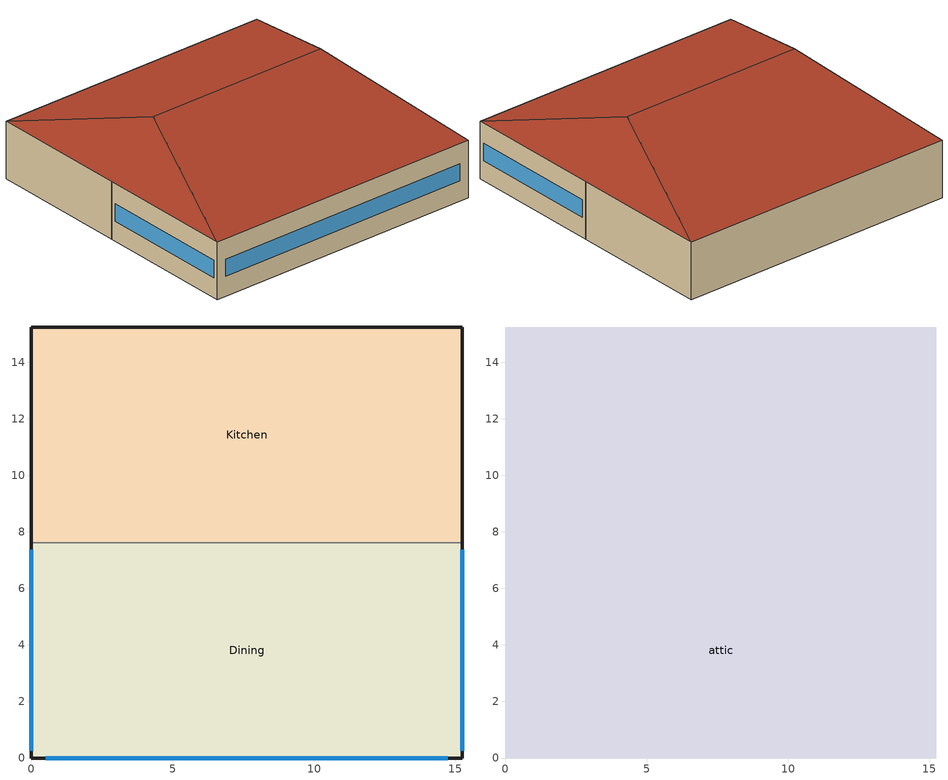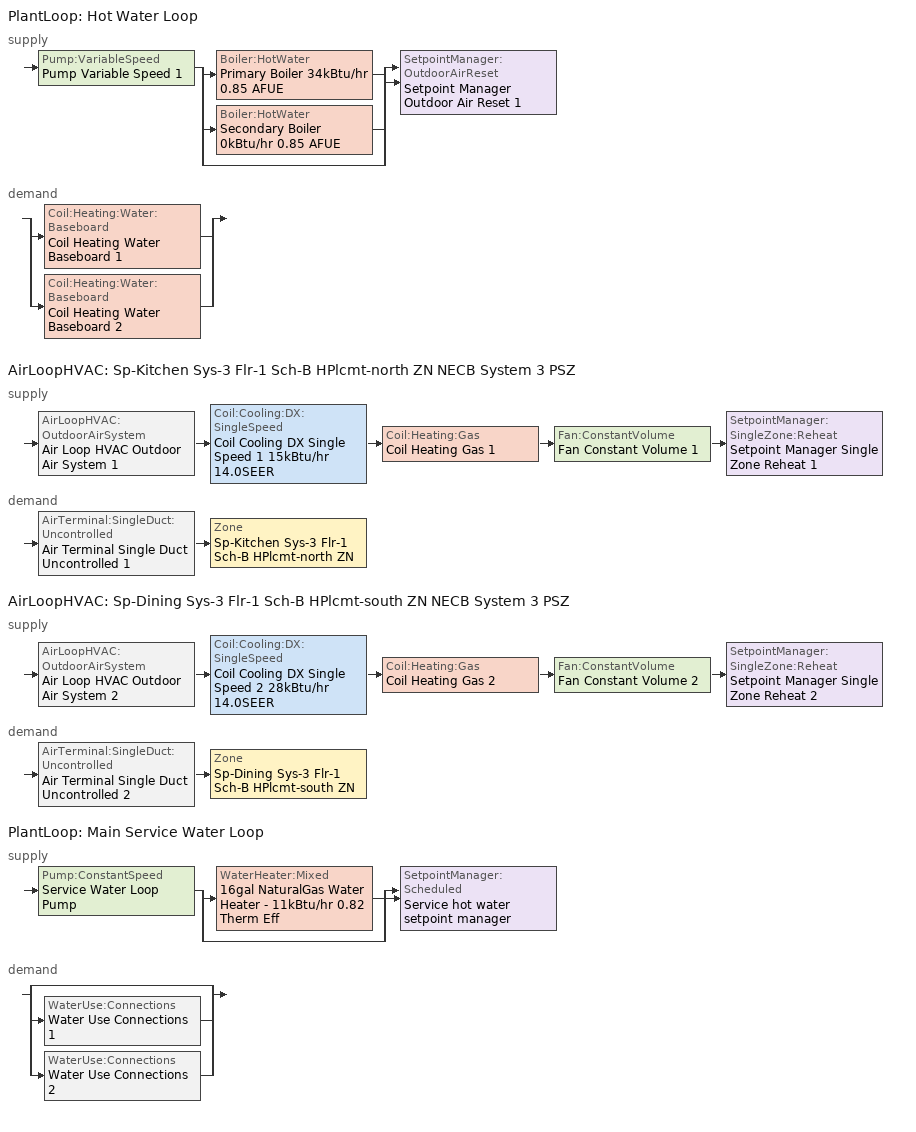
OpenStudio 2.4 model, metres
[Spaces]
Dining
 floor ground: 15.24,7.62 15.24,0 0,0 0,7.62 z0
 wall outside: 0,7.62 0,0 15.24,0 15.24,7.62 z0:3.05
 wall to Kitchen: 15.24,7.62 0,7.62 z0:3.05
 window: 0.51,0 14.73,0 / 0,7.37 0,0.25 / 15.24,0.25 15.24,7.37 z1.07:1.98
Kitchen
 floor ground: 15.24,15.24 15.24,7.62 0,7.62 0,15.24 z0
 wall outside: 15.24,7.62 15.24,15.24 0,15.24 0,7.62 z0:3.05
attic
 floor to Dining: 15.24,7.62 15.24,0 0,0 0,7.62 z3.05
 floor to Kitchen: 15.24,15.24 15.24,7.62 0,7.62 0,15.24 z3.05
 roof outside: 12.7,7.62,5.59 15.24,15.24,3.05 0,15.24,3.05 2.54,7.62,5.59; 12.7,7.62,5.59 15.24,0,3.05 15.24,15.24,3.05; 2.54,7.62,5.59 0,15.24,3.05 0,0,3.05; 2.54,7.62,5.59 0,0,3.05 15.24,0,3.05 12.7,7.62,5.59
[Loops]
PlantLoop 'Hot Water Loop'
 supply: Pump:VariableSpeed 'Pump Variable Speed 1' > split
  | Boiler:HotWater 'Primary Boiler 34kBtu/hr 0.85 AFUE'
  | Boiler:HotWater 'Secondary Boiler 0kBtu/hr 0.85 AFUE'
  | bypass
  join > SetpointManager:OutdoorAirReset 'Setpoint Manager Outdoor Air Reset 1'
 demand: split
  | Coil:Heating:Water:Baseboard 'Coil Heating Water Baseboard 1'
  | Coil:Heating:Water:Baseboard 'Coil Heating Water Baseboard 2'
AirLoopHVAC 'Sp-Kitchen Sys-3 Flr-1 Sch-B HPlcmt-north ZN NECB System 3 PSZ'
 supply: AirLoopHVAC:OutdoorAirSystem 'Air Loop HVAC Outdoor Air System 1' > Coil:Cooling:DX:SingleSpeed 'Coil Cooling DX Single Speed 1 15kBtu/hr 14.0SEER' > Coil:Heating:Gas 'Coil Heating Gas 1' > Fan:ConstantVolume 'Fan Constant Volume 1' > SetpointManager:SingleZone:Reheat 'Setpoint Manager Single Zone Reheat 1'
 demand: AirTerminal:SingleDuct:Uncontrolled 'Air Terminal Single Duct Uncontrolled 1' > Zone 'Sp-Kitchen Sys-3 Flr-1 Sch-B HPlcmt-north ZN'
AirLoopHVAC 'Sp-Dining Sys-3 Flr-1 Sch-B HPlcmt-south ZN NECB System 3 PSZ'
 supply: AirLoopHVAC:OutdoorAirSystem 'Air Loop HVAC Outdoor Air System 2' > Coil:Cooling:DX:SingleSpeed 'Coil Cooling DX Single Speed 2 28kBtu/hr 14.0SEER' > Coil:Heating:Gas 'Coil Heating Gas 2' > Fan:ConstantVolume 'Fan Constant Volume 2' > SetpointManager:SingleZone:Reheat 'Setpoint Manager Single Zone Reheat 2'
 demand: AirTerminal:SingleDuct:Uncontrolled 'Air Terminal Single Duct Uncontrolled 2' > Zone 'Sp-Dining Sys-3 Flr-1 Sch-B HPlcmt-south ZN'
PlantLoop 'Main Service Water Loop'
 supply: Pump:ConstantSpeed 'Service Water Loop Pump' > split
  | WaterHeater:Mixed '16gal NaturalGas Water Heater - 11kBtu/hr 0.82 Therm Eff'
  | bypass
  join > SetpointManager:Scheduled 'Service hot water setpoint manager'
 demand: split
  | bypass
  | WaterUse:Connections 'Water Use Connections 1'
  | WaterUse:Connections 'Water Use Connections 2'
[Site]
Edmonton Intl AP_AB_CAN: Latitude {deg}=53.31; Longitude {deg}=-113.579; Time Zone {hr}=-7; Elevation {m}=723.3; Terrain=City
[Building]
-QuickServiceRestaurant-NECB HDD Method-CAN_AB_Edmonton.Intl.AP.711230_CWEC2016.epw created: 2018-08-13 18:25:59 +0000: North Axis {deg}=0; Default Construction Set=NECB2015 - QckSrvRest - WholeBuilding - NECB HDD Method at hdd = 5120.0; Standards Number of Stories=1; Standards Number of Above Ground Stories=1; Standards Building Type=QuickServiceRestaurant
[Site:WaterMainsTemperature]
Calculation Method=Correlation; Annual Average Outdoor Air Temperature {C}=2.68333; Maximum Difference In Monthly Average Outdoor Air Temperatures {deltaC}=28.8
[Site:GroundTemperature:BuildingSurface]
19.527, 19.502, 19.536, 19.598, 20.002, 21.64, 22.225, 22.375, 21.449, 20.121, 19.802, 19.633
[ClimateZones]
Climate Zone Institution Name 2=CEC; Climate Zone Document Name 2=California Climate Zone Descriptions; Climate Zone Document Year 2=1995
[SizingPeriod:DesignDay] Barometric Pressure {Pa}=92932; Sky Clearness=0; Rain Indicator=0; Snow Indicator=0; Day of Month=21; Daylight Saving Time Indicator=0; Humidity Indicating Type=Wetbulb; Dry-Bulb Temperature Range Modifier Type=DefaultMultipliers
Name | Maximum Dry-Bulb Temperature {C} | Daily Dry-Bulb Temperature Range {deltaC} | Humidity Indicating Conditions at Maximum Dry-Bulb | Wind Speed {m/s} | Wind Direction {deg} | Month | Day Type | Solar Model Indicator | ASHRAE Taub | ASHRAE Taud
Edmonton Intl AP Ann Htg 99.6% Condns DB | -32.6 | 0 | -32.6 | 2.1 | 180 | 1 | WinterDesignDay | ASHRAEClearSky
Edmonton Intl AP Ann Clg .4% Condns DB=>MWB | 27.8 | 12.5 | 17.9 | 3.8 | 150 | 7 | SummerDesignDay | ASHRAETau | 0.353 | 2.421
[Material:NoMass] Thermal Absorptance=0.9; Solar Absorptance=0.7
Name | Roughness | Thermal Resistance {m2-K/W} | Visible Absorptance
CP02 CARPET PAD | VeryRough | 0.21648 | 0.8
Typical Insulation R-13.06 1 | Smooth | 5.91238 | 0.7
Typical Carpet Pad 1 | Smooth | 0.21648 | 0.8
Typical Insulation R-10.11 1 | Smooth | 4.49096 | 0.7
Typical Insulation R-19.63 1 | Smooth | 6.17282 | 0.7
Typical Carpet Pad 2 | Smooth | 1.25503 | 0.8
Typical Carpet Pad 3 | Smooth | 3.45515 | 0.8
Typical Insulation R-0.58 1 | Smooth | 0.454528 | 0.7
Typical Insulation R-1.15 1 | Smooth | 0.454545 | 0.7
[Material]
Name | Roughness | Thickness {m} | Conductivity {W/m-K} | Density {kg/m3} | Specific Heat {J/kg-K} | Thermal Absorptance | Solar Absorptance | Visible Absorptance
100mm Normalweight concrete floor | MediumSmooth | 0.1016 | 2.31 | 2322 | 832
G01 13mm gypsum board | Smooth | 0.0127 | 0.16 | 800 | 1090 | 0.9 | 0.7 | 0.5
G05 25mm wood | MediumSmooth | 0.0254 | 0.15 | 608 | 1630 | 0.9 | 0.5 | 0.5
4 in. Normalweight Concrete Floor 1 | MediumRough | 0.1016 | 2.31 | 2322 | 832 | 0.9 | 0.7 | 0.7
1IN Stucco 1 | Smooth | 0.0253 | 0.6918 | 1858 | 837 | 0.9 | 0.7 | 0.92
8IN CONCRETE HW RefBldg 1 | Rough | 0.2032 | 1.311 | 2240 | 836.8 | 0.9 | 0.7 | 0.7
1/2IN Gypsum 1 | Smooth | 0.0127 | 0.16 | 784.9 | 830 | 0.9 | 0.4 | 0.4
Metal Roof Surface 1; F08 Metal surface 1 | Smooth | 0.0008 | 45.28 | 7824 | 500 | 0.9 | 0.7 | 0.7
6 in. Normalweight Concrete Floor 1; 6 in. Normalweight Concrete Floor 2 | MediumRough | 0.1524 | 2.31 | 2322 | 832 | 0.9 | 0.7 | 0.7
[Construction]
Typical Interior Floor: 100mm Normalweight concrete floor, CP02 CARPET PAD
Typical Interior Wall: G01 13mm gypsum board, G01 13mm gypsum board
Typical Interior Ceiling: CP02 CARPET PAD, 100mm Normalweight concrete floor
Typical Interior Window: Clear 3mm
Typical Interior Door; Typical Interior Partition: G05 25mm wood
Customized opaque construction Typical Insulated Exterior Mass Floor R-15.63 to conductance of 0.162: Typical Insulation R-13.06 1, 4 in. Normalweight Concrete Floor 1, Typical Carpet Pad 1
Customized opaque construction Typical Insulated Exterior Mass Wall R-12.5 to conductance of 0.21: 1IN Stucco 1, 8IN CONCRETE HW RefBldg 1, Typical Insulation R-10.11 1, 1/2IN Gypsum 1
Customized opaque construction Typical Insulated Metal Building Roof R-20.41 to conductance of 0.162: Metal Roof Surface 1, Typical Insulation R-19.63 1
Customized opaque construction Typical Insulated Carpeted 6in Slab Floor to conductance of 0.757: 6 in. Normalweight Concrete Floor 1, Typical Carpet Pad 2
Customized opaque construction Typical Insulated Carpeted 6in Slab Floor to conductance of 0.284: 6 in. Normalweight Concrete Floor 2, Typical Carpet Pad 3
Customized Fenestration: cond=0.220 tvis=0.220 tsol=0.232: Customized Fenestration:: cond=0.220 tvis=0.220 tsol=0.232
Customized opaque construction Typical Insulated Metal Door R-1.43 to conductance of 2.2: F08 Metal surface 1, Typical Insulation R-0.58 1
Customized Fenestration: cond=0.220 tvis=0.441 tsol=0.279: Customized Fenestration:: cond=0.220 tvis=0.441 tsol=0.279
Customized opaque construction Typical Overhead Door R-2.0 to conductance of 2.2: Typical Insulation R-1.15 1
Customized Fenestration: cond=0.220 tvis=0.294 tsol=0.332: Customized Fenestration:: cond=0.220 tvis=0.294 tsol=0.332
Customized Fenestration: cond=0.220 tvis=0.898 tsol=0.837: Customized Fenestration:: cond=0.220 tvis=0.898 tsol=0.837
[DefaultConstructionSet]
NECB2015 - QckSrvRest - WholeBuilding - NECB HDD Method at hdd = 5120.0: Default Exterior Surface Constructions=NECB2015 - QckSrvRest - WholeBuilding - NECB HDD Method at hdd = 5120.0; Default Interior Surface Constructions=Default Surface Constructions 2; Default Ground Contact Surface Constructions=NECB2015 - QckSrvRest - WholeBuilding - NECB HDD Method at hdd = 5120.0 1; Default Exterior SubSurface Constructions=NECB2015 - QckSrvRest - WholeBuilding - NECB HDD Method at hdd = 5120.0; Default Interior SubSurface Constructions=Default Sub Surface Constructions 2; Interior Partition Construction=Typical Interior Partition
[DefaultSurfaceConstructions]
Name | Floor Construction | Wall Construction | Roof Ceiling Construction
Default Surface Constructions 2 | Typical Interior Floor | Typical Interior Wall | Typical Interior Ceiling
NECB2015 - QckSrvRest - WholeBuilding - NECB HDD Method at hdd = 5120.0 | Customized opaque construction Typical Insulated Exterior Mass Floor R-15.63 to conductance of 0.162 | Customized opaque construction Typical Insulated Exterior Mass Wall R-12.5 to conductance of 0.21 | Customized opaque construction Typical Insulated Metal Building Roof R-20.41 to conductance of 0.162
NECB2015 - QckSrvRest - WholeBuilding - NECB HDD Method at hdd = 5120.0 1 | Customized opaque construction Typical Insulated Carpeted 6in Slab Floor to conductance of 0.757 | Customized opaque construction Typical Insulated Carpeted 6in Slab Floor to conductance of 0.284 | Customized opaque construction Typical Insulated Carpeted 6in Slab Floor to conductance of 0.284
[DefaultSubSurfaceConstructions]
Name | Fixed Window Construction | Operable Window Construction | Door Construction | Glass Door Construction | Overhead Door Construction | Skylight Construction | Tubular Daylight Dome Construction | Tubular Daylight Diffuser Construction
Default Sub Surface Constructions 2 | Typical Interior Window | Typical Interior Window | Typical Interior Door
NECB2015 - QckSrvRest - WholeBuilding - NECB HDD Method at hdd = 5120.0 | Customized Fenestration: cond=0.220 tvis=0.220 tsol=0.232 | Customized Fenestration: cond=0.220 tvis=0.220 tsol=0.232 | Customized opaque construction Typical Insulated Metal Door R-1.43 to conductance of 2.2 | Customized Fenestration: cond=0.220 tvis=0.441 tsol=0.279 | Customized opaque construction Typical Overhead Door R-2.0 to conductance of 2.2 | Customized Fenestration: cond=0.220 tvis=0.294 tsol=0.332 | Customized Fenestration: cond=0.220 tvis=0.898 tsol=0.837 | Customized Fenestration: cond=0.220 tvis=0.898 tsol=0.837
[WindowMaterial:Glazing]
Clear 3mm: Optical Data Type=SpectralAverage; Thickness {m}=0.003; Solar Transmittance at Normal Incidence=0.837; Front Side Solar Reflectance at Normal Incidence=0.075; Back Side Solar Reflectance at Normal Incidence=0.075; Visible Transmittance at Normal Incidence=0.898; Front Side Visible Reflectance at Normal Incidence=0.081; Back Side Visible Reflectance at Normal Incidence=0.081; Infrared Transmittance at Normal Incidence=0; Front Side Infrared Hemispherical Emissivity=0.84; Back Side Infrared Hemispherical Emissivity=0.84; Conductivity {W/m-K}=0.9; Dirt Correction Factor for Solar and Visible Transmittance=1; Solar Diffusing=No
[WindowMaterial:SimpleGlazingSystem] U-Factor {W/m2-K}=2.2; Solar Heat Gain Coefficient=0.6; Visible Transmittance=0.21
Customized Fenestration:: cond=0.220 tvis=0.220 tsol=0.232; Customized Fenestration:: cond=0.220 tvis=0.441 tsol=0.279; Customized Fenestration:: cond=0.220 tvis=0.294 tsol=0.332; Customized Fenestration:: cond=0.220 tvis=0.898 tsol=0.837
[Space]
Name | Space Type | Building Story | Thermal Zone | Part of Total Floor Area
Dining | Space Function Dining area - bar lounge/leisure dining | Building Story 1 | Sp-Dining Sys-3 Flr-1 Sch-B HPlcmt-south ZN | Yes
Kitchen | Space Function Food preparation area | Building Story 1 | Sp-Kitchen Sys-3 Flr-1 Sch-B HPlcmt-north ZN | Yes
attic | Space Function - undefined - | Building Story 2 | Sp-attic Sys-0 Flr-2 Sch-- undefined - HPlcmt-core ZN | No
[BuildingStory]
Name | Nominal Z Coordinate {m}
Building Story 1 | 0
Building Story 2 | 3.0488
[SpaceType] Standards Building Type=Space Function
Name | Default Schedule Set | Design Specification Outdoor Air Object | Standards Space Type
Space Function - undefined - | Space Function - undefined - Schedule Set | Space Function - undefined - Ventilation | - undefined -
Space Function Dining area - bar lounge/leisure dining | Space Function Dining area - bar lounge/leisure dining Schedule Set | Space Function Dining area - bar lounge/leisure dining Ventilation | Dining area - bar lounge/leisure dining
Space Function Food preparation area | Space Function Food preparation area Schedule Set | Space Function Food preparation area Ventilation | Food preparation area
[DesignSpecification:OutdoorAir] Outdoor Air Flow per Person {m3/s-person}=0; Outdoor Air Flow Air Changes per Hour {1/hr}=0
Name | Outdoor Air Flow per Floor Area {m3/s-m2} | Outdoor Air Method | Outdoor Air Flow Rate {m3/s}
Space Function - undefined - Ventilation | 0
Space Function Dining area - bar lounge/leisure dining Ventilation | 0.0035814 | Sum | 0
Space Function Food preparation area Ventilation | 0.0013716 | Sum | 0
[DefaultScheduleSet] Infiltration Schedule=Always On
Name | Number of People Schedule | People Activity Level Schedule | Lighting Schedule | Electric Equipment Schedule
Space Function - undefined - Schedule Set
Space Function Dining area - bar lounge/leisure dining Schedule Set; Space Function Food preparation area Schedule Set | NECB-B-Occupancy | NECB-Activity | NECB-B-Lighting | NECB-B-Electric-Equipment
[ThermostatSetpoint:DualSetpoint]
Name | Heating Setpoint Temperature Schedule | Cooling Setpoint Temperature Schedule
Space Function - undefined - Thermostat 2
Space Function Food preparation area Thermostat 2; Space Function Dining area - bar lounge/leisure dining Thermostat 2 | NECB-B-Thermostat Setpoint-Heating | NECB-B-Thermostat Setpoint-Cooling
[People:Definition] Number of People Calculation Method=People/Area; Fraction Radiant=0.3
Name | People per Space Floor Area {person/m2}
Space Function Dining area - bar lounge/leisure dining People Definition | 0.100036
Space Function Food preparation area People Definition | 0.0500182
[People] Work Efficiency Schedule=Work Efficiency Schedule; Clothing Insulation Schedule=Clothing Schedule; Air Velocity Schedule=Air Velocity Schedule; Multiplier=1
Name | People Definition | Space or SpaceType
Space Function Dining area - bar lounge/leisure dining People | Space Function Dining area - bar lounge/leisure dining People Definition | Space Function Dining area - bar lounge/leisure dining
Space Function Food preparation area People | Space Function Food preparation area People Definition | Space Function Food preparation area
[Lights:Definition] Design Level Calculation Method=Watts/Area; Fraction Radiant=0.5; Fraction Visible=0.2
Name | Watts per Space Floor Area {W/m2}
Space Function Dining area - bar lounge/leisure dining Lights Definition | 11.6042
Space Function Food preparation area Lights Definition | 13.1048
[Lights] Fraction Replaceable=1
Name | Lights Definition | Space or SpaceType
Space Function Dining area - bar lounge/leisure dining Lights | Space Function Dining area - bar lounge/leisure dining Lights Definition | Space Function Dining area - bar lounge/leisure dining
Space Function Food preparation area Lights | Space Function Food preparation area Lights Definition | Space Function Food preparation area
[ElectricEquipment:Definition] Design Level Calculation Method=Watts/Area; Fraction Radiant=0.5
Name | Watts per Space Floor Area {W/m2}
Space Function Dining area - bar lounge/leisure dining Elec Equip Definition | 1.00036
Space Function Food preparation area Elec Equip Definition | 10.0036
[ElectricEquipment]
Name | Electric Equipment Definition | Space or SpaceType
Space Function Dining area - bar lounge/leisure dining Elec Equip | Space Function Dining area - bar lounge/leisure dining Elec Equip Definition | Space Function Dining area - bar lounge/leisure dining
Space Function Food preparation area Elec Equip | Space Function Food preparation area Elec Equip Definition | Space Function Food preparation area
[SpaceInfiltration:DesignFlowRate] Schedule=Always On Discrete; Design Flow Rate Calculation Method=Flow/ExteriorArea; Flow per Exterior Surface Area {m3/s-m2}=0.00025; Constant Term Coefficient=0; Temperature Term Coefficient=0; Velocity Term Coefficient=0.224; Velocity Squared Term Coefficient=0
Name | Space or SpaceType
attic Infiltration | attic
Dining Infiltration | Dining
Kitchen Infiltration | Kitchen
[ThermalZone] Use Ideal Air Loads=No
Name | Thermostat
Sp-attic Sys-0 Flr-2 Sch-- undefined - HPlcmt-core ZN | Space Function - undefined - Thermostat 2
Sp-Kitchen Sys-3 Flr-1 Sch-B HPlcmt-north ZN | Space Function Food preparation area Thermostat 2
Sp-Dining Sys-3 Flr-1 Sch-B HPlcmt-south ZN | Space Function Dining area - bar lounge/leisure dining Thermostat 2
[Sizing:Zone] Zone Cooling Design Supply Air Temperature Input Method=SupplyAirTemperature; Zone Cooling Design Supply Air Temperature Difference {deltaC}=11.11; Zone Heating Design Supply Air Temperature Input Method=SupplyAirTemperature; Zone Heating Design Supply Air Temperature Difference {deltaC}=11.11; Zone Cooling Design Supply Air Humidity Ratio {kg-H2O/kg-air}=0.0085; Zone Heating Design Supply Air Humidity Ratio {kg-H2O/kg-air}=0.008; Cooling Design Air Flow Method=DesignDay; Heating Design Air Flow Method=DesignDay; Account for Dedicated Outdoor Air System=No; Dedicated Outdoor Air System Control Strategy=NeutralSupplyAir; Dedicated Outdoor Air Low Setpoint Temperature for Design {C}=autosize; Dedicated Outdoor Air High Setpoint Temperature for Design {C}=autosize
Name | Zone Cooling Design Supply Air Temperature {C} | Zone Heating Design Supply Air Temperature {C} | Zone Heating Sizing Factor | Zone Cooling Sizing Factor
Sp-attic Sys-0 Flr-2 Sch-- undefined - HPlcmt-core ZN | 14 | 40
Sp-Kitchen Sys-3 Flr-1 Sch-B HPlcmt-north ZN; Sp-Dining Sys-3 Flr-1 Sch-B HPlcmt-south ZN | 13 | 43 | 1.3 | 1.1
[Zone equipment]
Sp-Kitchen Sys-3 Flr-1 Sch-B HPlcmt-north ZN: Air Terminal Single Duct Uncontrolled 1, Zone HVAC Baseboard Convective Water 1
Sp-Dining Sys-3 Flr-1 Sch-B HPlcmt-south ZN: Air Terminal Single Duct Uncontrolled 2, Zone HVAC Baseboard Convective Water 2
[PlantLoop] Glycol Concentration=0; Plant Loop Volume {m3}=Autocalculate; Load Distribution Scheme=Optimal
Name | Fluid Type | Maximum Loop Temperature {C} | Minimum Loop Temperature {C}
Hot Water Loop | Water
Main Service Water Loop |  | 60 | 10
[Sizing:Plant] Loop Type=Heating; Sizing Option=NonCoincident; Zone Timesteps in Averaging Window=1; Coincident Sizing Factor Mode=None
Name | Design Loop Exit Temperature {C} | Loop Design Temperature Difference {deltaC}
Hot Water Loop | 82 | 16
Main Service Water Loop | 60 | 5
[Pump:VariableSpeed]
Pump Variable Speed 1: Motor Efficiency=0.7; Pump Control Type=Intermittent; Skin Loss Radiative Fraction=0.5; Design Power Sizing Method=PowerPerFlowPerPressure; Design Electric Power per Unit Flow Rate {W/(m3/s)}=348701.1; Design Shaft Power per Unit Flow Rate per Unit Head {W-s/m3-Pa}=1.17463; Design Minimum Flow Rate Fraction=0
[Boiler:HotWater] Fuel Type=NaturalGas; Nominal Thermal Efficiency=0.85; Normalized Boiler Efficiency Curve=BOILER-EFFFPLR-NECB2011; Water Outlet Upper Temperature Limit {C}=99; Boiler Flow Mode=ConstantFlow; Parasitic Electric Load {W}=0; Sizing Factor=1
Name | Nominal Capacity {W}
Primary Boiler 34kBtu/hr 0.85 AFUE | 10072.7
Secondary Boiler 0kBtu/hr 0.85 AFUE | 0.001
[SetpointManager:OutdoorAirReset]
Setpoint Manager Outdoor Air Reset 1: Control Variable=Temperature; Setpoint at Outdoor Low Temperature {C}=82; Outdoor Low Temperature {C}=-16; Setpoint at Outdoor High Temperature {C}=60; Outdoor High Temperature {C}=0
[AirLoopHVAC] Design Supply Air Flow Rate {m3/s}=AutoSize
Name | Availability Schedule
Sp-Kitchen Sys-3 Flr-1 Sch-B HPlcmt-north ZN NECB System 3 PSZ | Always On Discrete
Sp-Dining Sys-3 Flr-1 Sch-B HPlcmt-south ZN NECB System 3 PSZ | Sp-Dining Sys-3 Flr-1 Sch-B HPlcmt-south ZN NECB System 3 PSZ Occ Sch
[Sizing:System] Type of Load to Size On=Sensible; Design Outdoor Air Flow Rate {m3/s}=Autosize; Minimum System Air Flow Ratio=1; Preheat Design Temperature {C}=7; Preheat Design Humidity Ratio {kg-H2O/kg-Air}=0.008; Precool Design Temperature {C}=13; Precool Design Humidity Ratio {kg-H2O/kg-Air}=0.008; Central Cooling Design Supply Air Temperature {C}=13; Central Heating Design Supply Air Temperature {C}=43; Sizing Option=NonCoincident; 100% Outdoor Air in Cooling=No; 100% Outdoor Air in Heating=No; Central Cooling Design Supply Air Humidity Ratio {kg-H2O/kg-Air}=0.0085; Central Heating Design Supply Air Humidity Ratio {kg-H2O/kg-Air}=0.008; Cooling Design Air Flow Method=DesignDay; Cooling Design Air Flow Rate {m3/s}=0; Heating Design Air Flow Method=DesignDay; Heating Design Air Flow Rate {m3/s}=0; System Outdoor Air Method=ZoneSum; Zone Maximum Outdoor Air Fraction=1; Cooling Supply Air Flow Rate Per Floor Area {m3/s-m2}=0.00996765; Cooling Fraction of Autosized Cooling Supply Air Flow Rate=1; Cooling Supply Air Flow Rate Per Unit Cooling Capacity {m3/s-W}=3.94755e-05; Heating Supply Air Flow Rate Per Floor Area {m3/s-m2}=0.00996765; Heating Fraction of Autosized Heating Supply Air Flow Rate=1; Heating Fraction of Autosized Cooling Supply Air Flow Rate=1; Heating Supply Air Flow Rate Per Unit Heating Capacity {m3/s-W}=3.15882e-05; Cooling Design Capacity Method=CoolingDesignCapacity; Cooling Design Capacity {W}=autosize; Cooling Design Capacity Per Floor Area {W/m2}=234.7; Fraction of Autosized Cooling Design Capacity=1; Heating Design Capacity Method=HeatingDesignCapacity; Heating Design Capacity {W}=autosize; Heating Design Capacity Per Floor Area {W/m2}=157; Fraction of Autosized Heating Design Capacity=1; Central Cooling Capacity Control Method=OnOff
Sp-Kitchen Sys-3 Flr-1 Sch-B HPlcmt-north ZN NECB System 3 PSZ; Sp-Dining Sys-3 Flr-1 Sch-B HPlcmt-south ZN NECB System 3 PSZ
[Fan:ConstantVolume] Availability Schedule=Always On Discrete; Fan Efficiency=0.39975; Pressure Rise {Pa}=640; Maximum Flow Rate {m3/s}=AutoSize; Motor Efficiency=0.615
Fan Constant Volume 1; Fan Constant Volume 2
[Coil:Heating:Gas] Availability Schedule=Always On Discrete; Gas Burner Efficiency=0.8; Nominal Capacity {W}=AutoSize; Parasitic Electric Load {W}=0; Parasitic Gas Load {W}=0
Coil Heating Gas 1; Coil Heating Gas 2
[Coil:Cooling:DX:SingleSpeed] Availability Schedule=Always On Discrete; Rated Total Cooling Capacity {W}=autosize; Rated Sensible Heat Ratio=autosize; Rated COP {W/W}=3.8248; Rated Air Flow Rate {m3/s}=autosize; Rated Evaporator Fan Power Per Volume Flow Rate {W/(m3/s)}=773.3; Total Cooling Capacity Function of Temperature Curve=DXCOOL-NECB2011-REF-CAPFT; Total Cooling Capacity Function of Flow Fraction Curve=DXCOOL-NECB2011-REF-CAPFFLOW; Energy Input Ratio Function of Temperature Curve=DXCOOL-NECB2011-REF-COOLEIRFT; Energy Input Ratio Function of Flow Fraction Curve=DXCOOL-NECB2011-REF-COOLEIRFFLOW; Part Load Fraction Correlation Curve=DXCOOL-NECB2011-REF-COOLPLFFPLR; Condenser Type=AirCooled; Evaporative Condenser Effectiveness=0; Evaporative Condenser Air Flow Rate {m3/s}=Autosize; Evaporative Condenser Pump Rated Power Consumption {W}=Autosize; Crankcase Heater Capacity {W}=0; Maximum Outdoor Dry-Bulb Temperature for Crankcase Heater Operation {C}=0; Basin Heater Capacity {W/K}=0; Basin Heater Setpoint Temperature {C}=10
Coil Cooling DX Single Speed 1 15kBtu/hr 14.0SEER; Coil Cooling DX Single Speed 2 28kBtu/hr 14.0SEER
[Controller:OutdoorAir] Minimum Outdoor Air Flow Rate {m3/s}=0; Maximum Outdoor Air Flow Rate {m3/s}=Autosize; Economizer Control Type=NoEconomizer; Economizer Control Action Type=ModulateFlow; Economizer Maximum Limit Dry-Bulb Temperature {C}=28; Economizer Maximum Limit Enthalpy {J/kg}=64000; Economizer Minimum Limit Dry-Bulb Temperature {C}=-100; Lockout Type=NoLockout; Minimum Limit Type=FixedMinimum; High Humidity Control=No; Heat Recovery Bypass Control Type=BypassWhenWithinEconomizerLimits
Name | Minimum Outdoor Air Schedule | Controller Mechanical Ventilation
Controller Outdoor Air 1 | Always On Discrete | Controller Mechanical Ventilation 1
Controller Outdoor Air 2 | Sp-Dining Sys-3 Flr-1 Sch-B HPlcmt-south ZN NECB System 3 PSZ Occ Sch | Controller Mechanical Ventilation 2
[Controller:MechanicalVentilation] Availability Schedule=Always On Discrete; System Outdoor Air Method=ZoneSum
Controller Mechanical Ventilation 1; Controller Mechanical Ventilation 2
[AirLoopHVAC:OutdoorAirSystem]
Name | Controller
Air Loop HVAC Outdoor Air System 1 | Controller Outdoor Air 1
Air Loop HVAC Outdoor Air System 2 | Controller Outdoor Air 2
[SetpointManager:SingleZone:Reheat] Minimum Supply Air Temperature {C}=13; Maximum Supply Air Temperature {C}=43
Name | Control Zone
Setpoint Manager Single Zone Reheat 1 | Sp-Kitchen Sys-3 Flr-1 Sch-B HPlcmt-north ZN
Setpoint Manager Single Zone Reheat 2 | Sp-Dining Sys-3 Flr-1 Sch-B HPlcmt-south ZN
[AirTerminal:SingleDuct:Uncontrolled] Availability Schedule=Always On Discrete; Maximum Air Flow Rate {m3/s}=AutoSize
Air Terminal Single Duct Uncontrolled 1; Air Terminal Single Duct Uncontrolled 2
[Coil:Heating:Water:Baseboard] Heating Design Capacity Method=HeatingDesignCapacity; Heating Design Capacity {W}=autosize; Heating Design Capacity Per Floor Area {W/m2}=0; Fraction of Autosized Heating Design Capacity=0.8
Coil Heating Water Baseboard 1; Coil Heating Water Baseboard 2
[ZoneHVAC:Baseboard:Convective:Water] Availability Schedule=Always On Discrete
Name | Heating Coil
Zone HVAC Baseboard Convective Water 1 | Coil Heating Water Baseboard 1
Zone HVAC Baseboard Convective Water 2 | Coil Heating Water Baseboard 2
[SetpointManager:Scheduled]
Service hot water setpoint manager: Control Variable=Temperature; Schedule=Service Water Loop Temp - 140F
[Pump:ConstantSpeed]
Service Water Loop Pump: Rated Flow Rate {m3/s}=autosize; Rated Pump Head {Pa}=20.3187; Rated Power Consumption {W}=autosize; Motor Efficiency=0.7; Fraction of Motor Inefficiencies to Fluid Stream=0; Pump Control Type=Intermittent; Design Power Sizing Method=PowerPerFlowPerPressure; Design Electric Power per Unit Flow Rate {W/(m3/s)}=348701.1; Design Shaft Power per Unit Flow Rate per Unit Head {W-s/m3-Pa}=1.28205
[WaterHeater:Mixed]
16gal NaturalGas Water Heater - 11kBtu/hr 0.82 Therm Eff: Tank Volume {m3}=0.0599737; Setpoint Temperature Schedule=Service Water Loop Temp - 140F; Deadband Temperature Difference {deltaC}=2; Maximum Temperature Limit {C}=82.2222; Heater Control Type=Cycle; Heater Maximum Capacity {W}=3133.63; Heater Fuel Type=NaturalGas; Heater Thermal Efficiency=0.82; Part Load Factor Curve=SWH-EFFFPLR-NECB2011; Off Cycle Parasitic Fuel Consumption Rate {W}=20; Off Cycle Parasitic Fuel Type=NaturalGas; Off Cycle Parasitic Heat Fraction to Tank=0.8; On Cycle Parasitic Fuel Type=NaturalGas; On Cycle Parasitic Heat Fraction to Tank=0; Ambient Temperature Indicator=Schedule; Ambient Temperature Schedule=Water Heater Ambient Temp Schedule - 70F; Off Cycle Loss Coefficient to Ambient Temperature {W/K}=0.650798; On Cycle Loss Coefficient to Ambient Temperature {W/K}=0.650798; Use Side Effectiveness=1; Source Side Effectiveness=1; Use Side Design Flow Rate {m3/s}=autosize; Source Side Design Flow Rate {m3/s}=autosize; Indirect Water Heating Recovery Time {hr}=1.5; Source Side Flow Control Mode=IndirectHeatPrimarySetpoint
[WaterUse:Connections]
Name | Water Use Equipment Name 1
Water Use Connections 1 | Dining Service Water Use 0.09gal/min
Water Use Connections 2 | Kitchen Service Water Use 0.06gal/min
[WaterUse:Equipment:Definition]
Name | Peak Flow Rate {m3/s} | Target Temperature Schedule | Sensible Fraction Schedule | Latent Fraction Schedule
Dining Service Water Use Def 0.09gal/min | 5.55312e-06 | Schedule Ruleset 5 | Schedule Ruleset 3 | Schedule Ruleset 4
Kitchen Service Water Use Def 0.06gal/min | 3.70208e-06 | Schedule Ruleset 8 | Schedule Ruleset 6 | Schedule Ruleset 7
[WaterUse:Equipment] Flow Rate Fraction Schedule=NECB-B-Service Water Heating
Name | Water Use Equipment Definition | Space
Dining Service Water Use 0.09gal/min | Dining Service Water Use Def 0.09gal/min | Dining
Kitchen Service Water Use 0.06gal/min | Kitchen Service Water Use Def 0.06gal/min | Kitchen
[AvailabilityManager:NightCycle]
Availability Manager Night Cycle 1: Control Type=CycleOnAny; Thermostat Tolerance {deltaC}=1; Cycling Run Time {s}=3600
[Schedule:Ruleset]
Always On: Default Day Schedule=Always On Default
Clothing Schedule: Default Day Schedule=Clothing Schedule Default Winter Clothes
Air Velocity Schedule: Default Day Schedule=Air Velocity Schedule Default
Work Efficiency Schedule: Default Day Schedule=Work Efficiency Schedule Default
NECB-B-Occupancy: Default Day Schedule=NECB-B-Occupancy Default
NECB-Activity: Default Day Schedule=NECB-Activity Default; Summer Design Day Schedule=NECB-Activity Summer Design Day; Winter Design Day Schedule=NECB-Activity Winter Design Day
NECB-B-Lighting: Default Day Schedule=NECB-B-Lighting Default
NECB-B-Electric-Equipment: Default Day Schedule=NECB-B-Electric-Equipment Default
NECB-B-Thermostat Setpoint-Heating: Default Day Schedule=NECB-B-Thermostat Setpoint-Heating Default
NECB-B-Thermostat Setpoint-Cooling: Default Day Schedule=NECB-B-Thermostat Setpoint-Cooling Default
Service Water Loop Temp - 140F: Default Day Schedule=Service Water Loop Temp - 140F Default
Water Heater Ambient Temp Schedule - 70F: Default Day Schedule=Water Heater Ambient Temp Schedule - 70F Default
Schedule Ruleset 3: Default Day Schedule=Schedule Day 5
Schedule Ruleset 4: Default Day Schedule=Schedule Day 6
Schedule Ruleset 5: Default Day Schedule=Schedule Day 7
NECB-B-Service Water Heating: Default Day Schedule=NECB-B-Service Water Heating Default
Schedule Ruleset 6: Default Day Schedule=Schedule Day 8
Schedule Ruleset 7: Default Day Schedule=Schedule Day 9
Schedule Ruleset 8: Default Day Schedule=Schedule Day 10
Sp-Dining Sys-3 Flr-1 Sch-B HPlcmt-south ZN NECB System 3 PSZ Occ Sch: Default Day Schedule=Sp-Dining Sys-3 Flr-1 Sch-B HPlcmt-south ZN NECB System 3 PSZ Occ Sch Default; Summer Design Day Schedule=Sp-Dining Sys-3 Flr-1 Sch-B HPlcmt-south ZN NECB System 3 PSZ Occ Sch Summer Design Day; Winter Design Day Schedule=Sp-Dining Sys-3 Flr-1 Sch-B HPlcmt-south ZN NECB System 3 PSZ Occ Sch Winter Design Day
[Schedule:Day]
Always On Default; Clothing Schedule Default Winter Clothes; Sp-Dining Sys-3 Flr-1 Sch-B HPlcmt-south ZN NECB System 3 PSZ Occ Sch Default; Sp-Dining Sys-3 Flr-1 Sch-B HPlcmt-south ZN NECB System 3 PSZ Occ Sch Winter Design Day; Sp-Dining Sys-3 Flr-1 Sch-B HPlcmt-south ZN NECB System 3 PSZ Occ Sch Summer Design Day: 24, 0, 1
Clothing Schedule Summer Clothes: 24, 0, 0.5
Air Velocity Schedule Default; Schedule Day 5; Schedule Day 8: 24, 0, 0.2
Work Efficiency Schedule Default: 24, 0, 0
NECB-B-Occupancy Default; NECB-B-Occupancy Default|Wkdy Day: 1, 0, 0.3, 2, 0, 0.1, 9, 0, 0, 10, 0, 0.1, 11, 0, 0.2, 12, 0, 0.5, 13, 0, 0.9, 14, 0, 0.8, 15, 0, 0.5, 17, 0, 0.2, 18, 0, 0.3, 19, 0, 0.6, 22, 0, 0.9, 23, 0, 0.6, 24, 0, 0.4
NECB-B-Occupancy Sat Day: 1, 0, 0.5, 2, 0, 0.3, 9, 0, 0, 10, 0, 0.1, 11, 0, 0.2, 12, 0, 0.5, 13, 0, 0.9, 14, 0, 0.8, 15, 0, 0.5, 17, 0, 0.2, 18, 0, 0.3, 19, 0, 0.6, 22, 0, 0.9, 24, 0, 0.6
NECB-B-Occupancy Sun|Hol Day: 1, 0, 0.1, 2, 0, 0.3, 10, 0, 0, 11, 0, 0.1, 12, 0, 0.4, 14, 0, 0.5, 15, 0, 0.4, 18, 0, 0.2, 19, 0, 0.5, 21, 0, 0.7, 22, 0, 0.5, 23, 0, 0.3, 24, 0, 0.1
NECB-Activity Default; NECB-Activity Winter Design Day; NECB-Activity Summer Design Day: 24, 0, 130
NECB-B-Lighting Default; NECB-B-Lighting Default|Wkdy Day; NECB-B-Lighting Sat Day; NECB-B-Electric-Equipment Default; NECB-B-Electric-Equipment Default|Wkdy Day; NECB-B-Electric-Equipment Sat Day: 1, 0, 0.9, 2, 0, 0.5, 9, 0, 0.1, 10, 0, 0.5, 11, 0, 0.7, 24, 0, 0.9
NECB-B-Lighting Sun|Hol Day; NECB-B-Electric-Equipment Sun|Hol Day: 2, 0, 0.5, 10, 0, 0.1, 11, 0, 0.5, 23, 0, 0.9, 24, 0, 0.5
NECB-B-Thermostat Setpoint-Heating Default; NECB-B-Thermostat Setpoint-Heating Default|Wkdy Day; NECB-B-Thermostat Setpoint-Heating Sat Day: 2, 0, 22, 8, 0, 18, 9, 0, 20, 24, 0, 22
NECB-B-Thermostat Setpoint-Heating Sun|Hol Day: 1, 0, 18, 2, 0, 22, 9, 0, 18, 10, 0, 20, 23, 0, 22, 24, 0, 18
NECB-B-Thermostat Setpoint-Cooling Default; NECB-B-Thermostat Setpoint-Cooling Default|Wkdy Day; NECB-B-Thermostat Setpoint-Cooling Sat Day: 1, 0, 24, 8, 0, 35, 24, 0, 24
NECB-B-Thermostat Setpoint-Cooling Sun|Hol Day: 9, 0, 35, 23, 0, 24, 24, 0, 35
Service Water Loop Temp - 140F Default; Schedule Day 7; Schedule Day 10: 24, 0, 60
Water Heater Ambient Temp Schedule - 70F Default: 24, 0, 21.1111
Schedule Day 6; Schedule Day 9: 24, 0, 0.05
NECB-B-Service Water Heating Default; NECB-B-Service Water Heating Default|Wkdy Day: 1, 0, 0.6, 2, 0, 0.5, 9, 0, 0.05, 11, 0, 0.7, 12, 0, 0.4, 13, 0, 0.5, 15, 0, 0.6, 16, 0, 0.4, 18, 0, 0.3, 19, 0, 0.4, 20, 0, 0.5, 22, 0, 0.8, 24, 0, 0.9
NECB-B-Service Water Heating Sat Day: 1, 0, 0.7, 2, 0, 0.6, 9, 0, 0.05, 11, 0, 0.7, 12, 0, 0.4, 13, 0, 0.5, 15, 0, 0.6, 16, 0, 0.4, 18, 0, 0.3, 19, 0, 0.4, 20, 0, 0.5, 22, 0, 0.8, 24, 0, 0.9
NECB-B-Service Water Heating Sun|Hol Day: 1, 0, 0.5, 2, 0, 0.6, 9, 0, 0.05, 11, 0, 0.7, 12, 0, 0.4, 13, 0, 0.5, 15, 0, 0.6, 16, 0, 0.4, 18, 0, 0.3, 19, 0, 0.4, 20, 0, 0.5, 22, 0, 0.8, 24, 0, 0.5
Sp-Dining Sys-3 Flr-1 Sch-B HPlcmt-south ZN NECB System 3 PSZ Occ Sch Monday; Sp-Dining Sys-3 Flr-1 Sch-B HPlcmt-south ZN NECB System 3 PSZ Occ Sch Tuesday; Sp-Dining Sys-3 Flr-1 Sch-B HPlcmt-south ZN NECB System 3 PSZ Occ Sch Wednesday; Sp-Dining Sys-3 Flr-1 Sch-B HPlcmt-south ZN NECB System 3 PSZ Occ Sch Thursday; Sp-Dining Sys-3 Flr-1 Sch-B HPlcmt-south ZN NECB System 3 PSZ Occ Sch Friday: 1, 0, 1, 10, 0, 0, 24, 0, 1
Sp-Dining Sys-3 Flr-1 Sch-B HPlcmt-south ZN NECB System 3 PSZ Occ Sch Saturday: 2, 0, 1, 10, 0, 0, 24, 0, 1
Sp-Dining Sys-3 Flr-1 Sch-B HPlcmt-south ZN NECB System 3 PSZ Occ Sch Sunday: 1, 0, 0, 2, 0, 1, 11, 0, 0, 23, 0, 1, 24, 0, 0
[Schedule:Rule] Date Specification Type=DateRange; Start Day=1
Name | Schedule Ruleset | Rule Order | Day Schedule | Start Month | End Month | End Day | Apply Monday | Apply Tuesday | Apply Wednesday | Apply Thursday | Apply Friday | Apply Saturday | Apply Sunday
Schedule Rule 1 | Clothing Schedule | 0 | Clothing Schedule Summer Clothes | 5 | 9 | 30
Schedule Rule 2 | NECB-B-Occupancy | 2 | NECB-B-Occupancy Default|Wkdy Day | 1 | 12 | 31 | Yes | Yes | Yes | Yes | Yes
Schedule Rule 3 | NECB-B-Occupancy | 1 | NECB-B-Occupancy Sat Day | 1 | 12 | 31 |  |  |  |  |  | Yes
Schedule Rule 4 | NECB-B-Occupancy | 0 | NECB-B-Occupancy Sun|Hol Day | 1 | 12 | 31 |  |  |  |  |  |  | Yes
Schedule Rule 5 | NECB-B-Lighting | 2 | NECB-B-Lighting Default|Wkdy Day | 1 | 12 | 31 | Yes | Yes | Yes | Yes | Yes
Schedule Rule 6 | NECB-B-Lighting | 1 | NECB-B-Lighting Sat Day | 1 | 12 | 31 |  |  |  |  |  | Yes
Schedule Rule 7 | NECB-B-Lighting | 0 | NECB-B-Lighting Sun|Hol Day | 1 | 12 | 31 |  |  |  |  |  |  | Yes
Schedule Rule 8 | NECB-B-Electric-Equipment | 2 | NECB-B-Electric-Equipment Default|Wkdy Day | 1 | 12 | 31 | Yes | Yes | Yes | Yes | Yes
Schedule Rule 9 | NECB-B-Electric-Equipment | 1 | NECB-B-Electric-Equipment Sat Day | 1 | 12 | 31 |  |  |  |  |  | Yes
Schedule Rule 10 | NECB-B-Electric-Equipment | 0 | NECB-B-Electric-Equipment Sun|Hol Day | 1 | 12 | 31 |  |  |  |  |  |  | Yes
Schedule Rule 11 | NECB-B-Thermostat Setpoint-Heating | 2 | NECB-B-Thermostat Setpoint-Heating Default|Wkdy Day | 1 | 12 | 31 | Yes | Yes | Yes | Yes | Yes
Schedule Rule 12 | NECB-B-Thermostat Setpoint-Heating | 1 | NECB-B-Thermostat Setpoint-Heating Sat Day | 1 | 12 | 31 |  |  |  |  |  | Yes
Schedule Rule 13 | NECB-B-Thermostat Setpoint-Heating | 0 | NECB-B-Thermostat Setpoint-Heating Sun|Hol Day | 1 | 12 | 31 |  |  |  |  |  |  | Yes
Schedule Rule 14 | NECB-B-Thermostat Setpoint-Cooling | 2 | NECB-B-Thermostat Setpoint-Cooling Default|Wkdy Day | 1 | 12 | 31 | Yes | Yes | Yes | Yes | Yes
Schedule Rule 15 | NECB-B-Thermostat Setpoint-Cooling | 1 | NECB-B-Thermostat Setpoint-Cooling Sat Day | 1 | 12 | 31 |  |  |  |  |  | Yes
Schedule Rule 16 | NECB-B-Thermostat Setpoint-Cooling | 0 | NECB-B-Thermostat Setpoint-Cooling Sun|Hol Day | 1 | 12 | 31 |  |  |  |  |  |  | Yes
Schedule Rule 17 | NECB-B-Service Water Heating | 2 | NECB-B-Service Water Heating Default|Wkdy Day | 1 | 12 | 31 | Yes | Yes | Yes | Yes | Yes
Schedule Rule 18 | NECB-B-Service Water Heating | 1 | NECB-B-Service Water Heating Sat Day | 1 | 12 | 31 |  |  |  |  |  | Yes
Schedule Rule 19 | NECB-B-Service Water Heating | 0 | NECB-B-Service Water Heating Sun|Hol Day | 1 | 12 | 31 |  |  |  |  |  |  | Yes
Sp-Dining Sys-3 Flr-1 Sch-B HPlcmt-south ZN NECB System 3 PSZ Occ Sch Monday Rule | Sp-Dining Sys-3 Flr-1 Sch-B HPlcmt-south ZN NECB System 3 PSZ Occ Sch | 6 | Sp-Dining Sys-3 Flr-1 Sch-B HPlcmt-south ZN NECB System 3 PSZ Occ Sch Monday | 1 | 12 | 25 | Yes
Sp-Dining Sys-3 Flr-1 Sch-B HPlcmt-south ZN NECB System 3 PSZ Occ Sch Tuesday Rule | Sp-Dining Sys-3 Flr-1 Sch-B HPlcmt-south ZN NECB System 3 PSZ Occ Sch | 5 | Sp-Dining Sys-3 Flr-1 Sch-B HPlcmt-south ZN NECB System 3 PSZ Occ Sch Tuesday | 1 | 12 | 26 |  | Yes
Sp-Dining Sys-3 Flr-1 Sch-B HPlcmt-south ZN NECB System 3 PSZ Occ Sch Wednesday Rule | Sp-Dining Sys-3 Flr-1 Sch-B HPlcmt-south ZN NECB System 3 PSZ Occ Sch | 4 | Sp-Dining Sys-3 Flr-1 Sch-B HPlcmt-south ZN NECB System 3 PSZ Occ Sch Wednesday | 1 | 12 | 27 |  |  | Yes
Sp-Dining Sys-3 Flr-1 Sch-B HPlcmt-south ZN NECB System 3 PSZ Occ Sch Thursday Rule | Sp-Dining Sys-3 Flr-1 Sch-B HPlcmt-south ZN NECB System 3 PSZ Occ Sch | 3 | Sp-Dining Sys-3 Flr-1 Sch-B HPlcmt-south ZN NECB System 3 PSZ Occ Sch Thursday | 1 | 12 | 28 |  |  |  | Yes
Sp-Dining Sys-3 Flr-1 Sch-B HPlcmt-south ZN NECB System 3 PSZ Occ Sch Friday Rule | Sp-Dining Sys-3 Flr-1 Sch-B HPlcmt-south ZN NECB System 3 PSZ Occ Sch | 2 | Sp-Dining Sys-3 Flr-1 Sch-B HPlcmt-south ZN NECB System 3 PSZ Occ Sch Friday | 1 | 12 | 29 |  |  |  |  | Yes
Sp-Dining Sys-3 Flr-1 Sch-B HPlcmt-south ZN NECB System 3 PSZ Occ Sch Saturday Rule | Sp-Dining Sys-3 Flr-1 Sch-B HPlcmt-south ZN NECB System 3 PSZ Occ Sch | 1 | Sp-Dining Sys-3 Flr-1 Sch-B HPlcmt-south ZN NECB System 3 PSZ Occ Sch Saturday | 1 | 12 | 30 |  |  |  |  |  | Yes
Sp-Dining Sys-3 Flr-1 Sch-B HPlcmt-south ZN NECB System 3 PSZ Occ Sch Sunday Rule | Sp-Dining Sys-3 Flr-1 Sch-B HPlcmt-south ZN NECB System 3 PSZ Occ Sch | 0 | Sp-Dining Sys-3 Flr-1 Sch-B HPlcmt-south ZN NECB System 3 PSZ Occ Sch Sunday | 1 | 12 | 31 |  |  |  |  |  |  | Yes
[Schedule:Constant]
Always On Discrete: Value=1
[Curve:Biquadratic] Minimum Value of x=13; Maximum Value of x=24; Minimum Value of y=24; Maximum Value of y=46
Name | Coefficient1 Constant | Coefficient2 x | Coefficient3 x**2 | Coefficient4 y | Coefficient5 y**2 | Coefficient6 x*y
DXCOOL-NECB2011-REF-CAPFT | 0.867905 | 0.0142459 | 0.00055436 | -0.0075575 | 3.3e-05 | -0.0001918
DXCOOL-NECB2011-REF-COOLEIRFT | 0.116936 | 0.0284933 | -0.0004112 | 0.0214108 | 0.00016103 | -0.0006791
[Curve:Quadratic] Coefficient1 Constant=1; Coefficient2 x=0; Coefficient3 x**2=0; Minimum Value of x=0; Maximum Value of x=1
DXCOOL-NECB2011-REF-CAPFFLOW; DXCOOL-NECB2011-REF-COOLEIRFFLOW
[Curve:Cubic] Maximum Value of x=1
Name | Coefficient1 Constant | Coefficient2 x | Coefficient3 x**2 | Coefficient4 x**3 | Minimum Value of x
DXCOOL-NECB2011-REF-COOLPLFFPLR | 0.0277 | 4.9151 | -8.184 | 4.2702 | 0.7
BOILER-EFFFPLR-NECB2011 | 0.2901 | 2.6664 | -3.764 | 1.82 | 0
SWH-EFFFPLR-NECB2011 | 0.7576 | 1.0071 | -1.4443 | 0.6844 | 0
